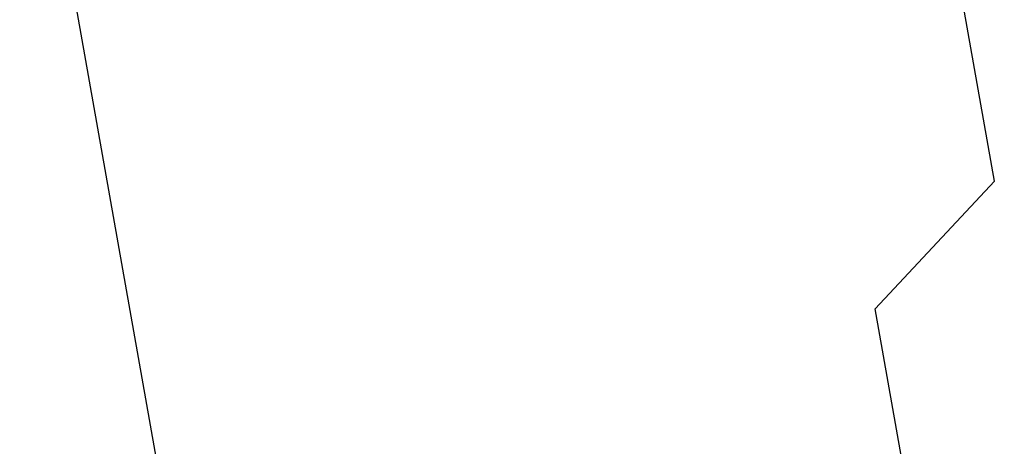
# Model space of a CAD drawing. Header units: millimetres. Extents: x -8689834 to 9420486, y 0 to 166066.
# Drawn here: x -196568.252 to -196564.828, y 105954.269 to 105955.759 of the extents above; entities that cross this region are included whole.
import ezdxf
from ezdxf import colors
from ezdxf.entities.mleader import LeaderData, LeaderLine
from ezdxf.math import Vec2, Vec3

# ---------------------------------------------------------------- set-up
doc = ezdxf.new("R2010")
doc.units = ezdxf.units.MM
doc.header["$MEASUREMENT"] = 0
doc.layers.get('0').update_dxf_attribs({"color": 250, "lineweight": 9})
for name, color, linetype, lineweight in [('_АР ТЕКСТ', 250, 'Continuous', 25), ('АР_Отметки', 250, 'Continuous', 15), ('АР_Размеры', 175, 'Continuous', 9), ('АР_Сущ Несущая стена', 216, 'Continuous', 30)]:
    doc.layers.add(name, color=color, linetype=linetype, lineweight=lineweight)
doc.styles.add('ISOCPEUR', font='isocpeur.ttf', dxfattribs={"width": 0.7})

# ---------------------------------------------------------------- blocks, each defined once
blk = doc.blocks.new('_DotSmall')
at = {"color": 0, "linetype": 'ByBlock', "const_width": 0.5}
blk.add_lwpolyline([(-0.0625, 0, 1), (0.0625, 0, 1)], format="xyb", close=True, dxfattribs=at)

msp = doc.modelspace()

# ---------------------------------------------------------------- linework, layer by layer
at = {"layer": 'АР_Размеры', "color": 5, "lineweight": 0, "ltscale": 100, "transparency": 33554687}
msp.add_lwpolyline([(-196572.7046, 105982.0347), (-196567.5129, 105952.7421), (-196567.1102, 105952.5658), (-196566.0297, 105952.7573), (-196565.1196, 105953.9092), (-196565.2685, 105954.7496), (-196564.8521, 105955.1948), (-196565.0649, 105956.3954), (-196565.5877, 105956.5504), (-196565.15, 105956.8756), (-196565.3627, 105958.0761), (-196565.9068, 105958.3511), (-196565.4691, 105958.6764), (-196565.6819, 105959.8769), (-196566.2047, 105960.0319), (-196565.7883, 105960.4771), (-196566.0011, 105961.6776), (-196566.5239, 105961.8326), (-196566.1075, 105962.2779), (-196566.3202, 105963.4784), (-196566.843, 105963.6334), (-196566.4053, 105963.9586)], dxfattribs=at)
msp.add_lwpolyline([(-196572.7046, 105982.0347), (-196567.5129, 105952.7421), (-196567.1102, 105952.5658), (-196566.0297, 105952.7573), (-196565.1196, 105953.9092), (-196565.2685, 105954.7496), (-196564.8521, 105955.1948), (-196565.0649, 105956.3954), (-196565.5877, 105956.5504), (-196565.15, 105956.8756), (-196565.3627, 105958.0761), (-196565.9068, 105958.3511), (-196565.4691, 105958.6764), (-196565.6819, 105959.8769), (-196566.2047, 105960.0319), (-196565.7883, 105960.4771), (-196566.0011, 105961.6776), (-196566.5239, 105961.8326), (-196566.1075, 105962.2779), (-196566.3202, 105963.4784), (-196566.843, 105963.6334), (-196566.4053, 105963.9586)], dxfattribs=at)
msp.add_lwpolyline([(-196572.7046, 105982.0347), (-196567.5129, 105952.7421), (-196567.1102, 105952.5658), (-196566.0297, 105952.7573), (-196565.1196, 105953.9092), (-196565.2685, 105954.7496), (-196564.8521, 105955.1948), (-196565.0649, 105956.3954), (-196565.5877, 105956.5504), (-196565.15, 105956.8756), (-196565.3627, 105958.0761), (-196565.9068, 105958.3511), (-196565.4691, 105958.6764), (-196565.6819, 105959.8769), (-196566.2047, 105960.0319), (-196565.7883, 105960.4771), (-196566.0011, 105961.6776), (-196566.5239, 105961.8326), (-196566.1075, 105962.2779), (-196566.3202, 105963.4784), (-196566.843, 105963.6334), (-196566.4053, 105963.9586)], dxfattribs=at)
msp.add_lwpolyline([(-196572.7046, 105982.0347), (-196567.5129, 105952.7421), (-196567.1102, 105952.5658), (-196566.0297, 105952.7573), (-196565.1196, 105953.9092), (-196565.2685, 105954.7496), (-196564.8521, 105955.1948), (-196565.0649, 105956.3954), (-196565.5877, 105956.5504), (-196565.15, 105956.8756), (-196565.3627, 105958.0761), (-196565.9068, 105958.3511), (-196565.4691, 105958.6764), (-196565.6819, 105959.8769), (-196566.2047, 105960.0319), (-196565.7883, 105960.4771), (-196566.0011, 105961.6776), (-196566.5239, 105961.8326), (-196566.1075, 105962.2779), (-196566.3202, 105963.4784), (-196566.843, 105963.6334), (-196566.4053, 105963.9586)], dxfattribs=at)
msp.add_lwpolyline([(-196572.7046, 105982.0347), (-196567.5129, 105952.7421), (-196567.1102, 105952.5658), (-196566.0297, 105952.7573), (-196565.1196, 105953.9092), (-196565.2685, 105954.7496), (-196564.8521, 105955.1948), (-196565.0649, 105956.3954), (-196565.5877, 105956.5504), (-196565.15, 105956.8756), (-196565.3627, 105958.0761), (-196565.9068, 105958.3511), (-196565.4691, 105958.6764), (-196565.6819, 105959.8769), (-196566.2047, 105960.0319), (-196565.7883, 105960.4771), (-196566.0011, 105961.6776), (-196566.5239, 105961.8326), (-196566.1075, 105962.2779), (-196566.3202, 105963.4784), (-196566.843, 105963.6334), (-196566.4053, 105963.9586)], dxfattribs=at)
msp.add_lwpolyline([(-196572.7046, 105982.0347), (-196567.5129, 105952.7421), (-196567.1102, 105952.5658), (-196566.0297, 105952.7573), (-196565.1196, 105953.9092), (-196565.2685, 105954.7496), (-196564.8521, 105955.1948), (-196565.0649, 105956.3954), (-196565.5877, 105956.5504), (-196565.15, 105956.8756), (-196565.3627, 105958.0761), (-196565.9068, 105958.3511), (-196565.4691, 105958.6764), (-196565.6819, 105959.8769), (-196566.2047, 105960.0319), (-196565.7883, 105960.4771), (-196566.0011, 105961.6776), (-196566.5239, 105961.8326), (-196566.1075, 105962.2779), (-196566.3202, 105963.4784), (-196566.843, 105963.6334), (-196566.4053, 105963.9586)], dxfattribs=at)
msp.add_lwpolyline([(-196572.7046, 105982.0347), (-196567.5129, 105952.7421), (-196567.1102, 105952.5658), (-196566.0297, 105952.7573), (-196565.1196, 105953.9092), (-196565.2685, 105954.7496), (-196564.8521, 105955.1948), (-196565.0649, 105956.3954), (-196565.5877, 105956.5504), (-196565.15, 105956.8756), (-196565.3627, 105958.0761), (-196565.9068, 105958.3511), (-196565.4691, 105958.6764), (-196565.6819, 105959.8769), (-196566.2047, 105960.0319), (-196565.7883, 105960.4771), (-196566.0011, 105961.6776), (-196566.5239, 105961.8326), (-196566.1075, 105962.2779), (-196566.3202, 105963.4784), (-196566.843, 105963.6334), (-196566.4053, 105963.9586)], dxfattribs=at)
msp.add_lwpolyline([(-196572.7046, 105982.0347), (-196567.5129, 105952.7421), (-196567.1102, 105952.5658), (-196566.0297, 105952.7573), (-196565.1196, 105953.9092), (-196565.2685, 105954.7496), (-196564.8521, 105955.1948), (-196565.0649, 105956.3954), (-196565.5877, 105956.5504), (-196565.15, 105956.8756), (-196565.3627, 105958.0761), (-196565.9068, 105958.3511), (-196565.4691, 105958.6764), (-196565.6819, 105959.8769), (-196566.2047, 105960.0319), (-196565.7883, 105960.4771), (-196566.0011, 105961.6776), (-196566.5239, 105961.8326), (-196566.1075, 105962.2779), (-196566.3202, 105963.4784), (-196566.843, 105963.6334), (-196566.4053, 105963.9586)], dxfattribs=at)
msp.add_lwpolyline([(-196572.7046, 105982.0347), (-196567.5129, 105952.7421), (-196567.1102, 105952.5658), (-196566.0297, 105952.7573), (-196565.1196, 105953.9092), (-196565.2685, 105954.7496), (-196564.8521, 105955.1948), (-196565.0649, 105956.3954), (-196565.5877, 105956.5504), (-196565.15, 105956.8756), (-196565.3627, 105958.0761), (-196565.9068, 105958.3511), (-196565.4691, 105958.6764), (-196565.6819, 105959.8769), (-196566.2047, 105960.0319), (-196565.7883, 105960.4771), (-196566.0011, 105961.6776), (-196566.5239, 105961.8326), (-196566.1075, 105962.2779), (-196566.3202, 105963.4784), (-196566.843, 105963.6334), (-196566.4053, 105963.9586)], dxfattribs=at)
msp.add_lwpolyline([(-196572.7046, 105982.0347), (-196567.5129, 105952.7421), (-196567.1102, 105952.5658), (-196566.0297, 105952.7573), (-196565.1196, 105953.9092), (-196565.2685, 105954.7496), (-196564.8521, 105955.1948), (-196565.0649, 105956.3954), (-196565.5877, 105956.5504), (-196565.15, 105956.8756), (-196565.3627, 105958.0761), (-196565.9068, 105958.3511), (-196565.4691, 105958.6764), (-196565.6819, 105959.8769), (-196566.2047, 105960.0319), (-196565.7883, 105960.4771), (-196566.0011, 105961.6776), (-196566.5239, 105961.8326), (-196566.1075, 105962.2779), (-196566.3202, 105963.4784), (-196566.843, 105963.6334), (-196566.4053, 105963.9586)], dxfattribs=at)
msp.add_lwpolyline([(-196572.7046, 105982.0347), (-196567.5129, 105952.7421), (-196567.1102, 105952.5658), (-196566.0297, 105952.7573), (-196565.1196, 105953.9092), (-196565.2685, 105954.7496), (-196564.8521, 105955.1948), (-196565.0649, 105956.3954), (-196565.5877, 105956.5504), (-196565.15, 105956.8756), (-196565.3627, 105958.0761), (-196565.9068, 105958.3511), (-196565.4691, 105958.6764), (-196565.6819, 105959.8769), (-196566.2047, 105960.0319), (-196565.7883, 105960.4771), (-196566.0011, 105961.6776), (-196566.5239, 105961.8326), (-196566.1075, 105962.2779), (-196566.3202, 105963.4784), (-196566.843, 105963.6334), (-196566.4053, 105963.9586)], dxfattribs=at)
msp.add_lwpolyline([(-196572.7046, 105982.0347), (-196567.5129, 105952.7421), (-196567.1102, 105952.5658), (-196566.0297, 105952.7573), (-196565.1196, 105953.9092), (-196565.2685, 105954.7496), (-196564.8521, 105955.1948), (-196565.0649, 105956.3954), (-196565.5877, 105956.5504), (-196565.15, 105956.8756), (-196565.3627, 105958.0761), (-196565.9068, 105958.3511), (-196565.4691, 105958.6764), (-196565.6819, 105959.8769), (-196566.2047, 105960.0319), (-196565.7883, 105960.4771), (-196566.0011, 105961.6776), (-196566.5239, 105961.8326), (-196566.1075, 105962.2779), (-196566.3202, 105963.4784), (-196566.843, 105963.6334), (-196566.4053, 105963.9586)], dxfattribs=at)
msp.add_lwpolyline([(-196572.7046, 105982.0347), (-196567.5129, 105952.7421), (-196567.1102, 105952.5658), (-196566.0297, 105952.7573), (-196565.1196, 105953.9092), (-196565.2685, 105954.7496), (-196564.8521, 105955.1948), (-196565.0649, 105956.3954), (-196565.5877, 105956.5504), (-196565.15, 105956.8756), (-196565.3627, 105958.0761), (-196565.9068, 105958.3511), (-196565.4691, 105958.6764), (-196565.6819, 105959.8769), (-196566.2047, 105960.0319), (-196565.7883, 105960.4771), (-196566.0011, 105961.6776), (-196566.5239, 105961.8326), (-196566.1075, 105962.2779), (-196566.3202, 105963.4784), (-196566.843, 105963.6334), (-196566.4053, 105963.9586)], dxfattribs=at)
msp.add_lwpolyline([(-196572.7046, 105982.0347), (-196567.5129, 105952.7421), (-196567.1102, 105952.5658), (-196566.0297, 105952.7573), (-196565.1196, 105953.9092), (-196565.2685, 105954.7496), (-196564.8521, 105955.1948), (-196565.0649, 105956.3954), (-196565.5877, 105956.5504), (-196565.15, 105956.8756), (-196565.3627, 105958.0761), (-196565.9068, 105958.3511), (-196565.4691, 105958.6764), (-196565.6819, 105959.8769), (-196566.2047, 105960.0319), (-196565.7883, 105960.4771), (-196566.0011, 105961.6776), (-196566.5239, 105961.8326), (-196566.1075, 105962.2779), (-196566.3202, 105963.4784), (-196566.843, 105963.6334), (-196566.4053, 105963.9586)], dxfattribs=at)
msp.add_lwpolyline([(-196572.7046, 105982.0347), (-196567.5129, 105952.7421), (-196567.1102, 105952.5658), (-196566.0297, 105952.7573), (-196565.1196, 105953.9092), (-196565.2685, 105954.7496), (-196564.8521, 105955.1948), (-196565.0649, 105956.3954), (-196565.5877, 105956.5504), (-196565.15, 105956.8756), (-196565.3627, 105958.0761), (-196565.9068, 105958.3511), (-196565.4691, 105958.6764), (-196565.6819, 105959.8769), (-196566.2047, 105960.0319), (-196565.7883, 105960.4771), (-196566.0011, 105961.6776), (-196566.5239, 105961.8326), (-196566.1075, 105962.2779), (-196566.3202, 105963.4784), (-196566.843, 105963.6334), (-196566.4053, 105963.9586)], dxfattribs=at)
msp.add_lwpolyline([(-196572.7046, 105982.0347), (-196567.5129, 105952.7421), (-196567.1102, 105952.5658), (-196566.0297, 105952.7573), (-196565.1196, 105953.9092), (-196565.2685, 105954.7496), (-196564.8521, 105955.1948), (-196565.0649, 105956.3954), (-196565.5877, 105956.5504), (-196565.15, 105956.8756), (-196565.3627, 105958.0761), (-196565.9068, 105958.3511), (-196565.4691, 105958.6764), (-196565.6819, 105959.8769), (-196566.2047, 105960.0319), (-196565.7883, 105960.4771), (-196566.0011, 105961.6776), (-196566.5239, 105961.8326), (-196566.1075, 105962.2779), (-196566.3202, 105963.4784), (-196566.843, 105963.6334), (-196566.4053, 105963.9586)], dxfattribs=at)
msp.add_lwpolyline([(-196572.7046, 105982.0347), (-196567.5129, 105952.7421), (-196567.1102, 105952.5658), (-196566.0297, 105952.7573), (-196565.1196, 105953.9092), (-196565.2685, 105954.7496), (-196564.8521, 105955.1948), (-196565.0649, 105956.3954), (-196565.5877, 105956.5504), (-196565.15, 105956.8756), (-196565.3627, 105958.0761), (-196565.9068, 105958.3511), (-196565.4691, 105958.6764), (-196565.6819, 105959.8769), (-196566.2047, 105960.0319), (-196565.7883, 105960.4771), (-196566.0011, 105961.6776), (-196566.5239, 105961.8326), (-196566.1075, 105962.2779), (-196566.3202, 105963.4784), (-196566.843, 105963.6334), (-196566.4053, 105963.9586)], dxfattribs=at)
msp.add_lwpolyline([(-196572.7046, 105982.0347), (-196567.5129, 105952.7421), (-196567.1102, 105952.5658), (-196566.0297, 105952.7573), (-196565.1196, 105953.9092), (-196565.2685, 105954.7496), (-196564.8521, 105955.1948), (-196565.0649, 105956.3954), (-196565.5877, 105956.5504), (-196565.15, 105956.8756), (-196565.3627, 105958.0761), (-196565.9068, 105958.3511), (-196565.4691, 105958.6764), (-196565.6819, 105959.8769), (-196566.2047, 105960.0319), (-196565.7883, 105960.4771), (-196566.0011, 105961.6776), (-196566.5239, 105961.8326), (-196566.1075, 105962.2779), (-196566.3202, 105963.4784), (-196566.843, 105963.6334), (-196566.4053, 105963.9586)], dxfattribs=at)
msp.add_lwpolyline([(-196572.7046, 105982.0347), (-196567.5129, 105952.7421), (-196567.1102, 105952.5658), (-196566.0297, 105952.7573), (-196565.1196, 105953.9092), (-196565.2685, 105954.7496), (-196564.8521, 105955.1948), (-196565.0649, 105956.3954), (-196565.5877, 105956.5504), (-196565.15, 105956.8756), (-196565.3627, 105958.0761), (-196565.9068, 105958.3511), (-196565.4691, 105958.6764), (-196565.6819, 105959.8769), (-196566.2047, 105960.0319), (-196565.7883, 105960.4771), (-196566.0011, 105961.6776), (-196566.5239, 105961.8326), (-196566.1075, 105962.2779), (-196566.3202, 105963.4784), (-196566.843, 105963.6334), (-196566.4053, 105963.9586)], dxfattribs=at)
msp.add_lwpolyline([(-196572.7046, 105982.0347), (-196567.5129, 105952.7421), (-196567.1102, 105952.5658), (-196566.0297, 105952.7573), (-196565.1196, 105953.9092), (-196565.2685, 105954.7496), (-196564.8521, 105955.1948), (-196565.0649, 105956.3954), (-196565.5877, 105956.5504), (-196565.15, 105956.8756), (-196565.3627, 105958.0761), (-196565.9068, 105958.3511), (-196565.4691, 105958.6764), (-196565.6819, 105959.8769), (-196566.2047, 105960.0319), (-196565.7883, 105960.4771), (-196566.0011, 105961.6776), (-196566.5239, 105961.8326), (-196566.1075, 105962.2779), (-196566.3202, 105963.4784), (-196566.843, 105963.6334), (-196566.4053, 105963.9586)], dxfattribs=at)
msp.add_lwpolyline([(-196572.7046, 105982.0347), (-196567.5129, 105952.7421), (-196567.1102, 105952.5658), (-196566.0297, 105952.7573), (-196565.1196, 105953.9092), (-196565.2685, 105954.7496), (-196564.8521, 105955.1948), (-196565.0649, 105956.3954), (-196565.5877, 105956.5504), (-196565.15, 105956.8756), (-196565.3627, 105958.0761), (-196565.9068, 105958.3511), (-196565.4691, 105958.6764), (-196565.6819, 105959.8769), (-196566.2047, 105960.0319), (-196565.7883, 105960.4771), (-196566.0011, 105961.6776), (-196566.5239, 105961.8326), (-196566.1075, 105962.2779), (-196566.3202, 105963.4784), (-196566.843, 105963.6334), (-196566.4053, 105963.9586)], dxfattribs=at)
msp.add_lwpolyline([(-196572.7046, 105982.0347), (-196567.5129, 105952.7421), (-196567.1102, 105952.5658), (-196566.0297, 105952.7573), (-196565.1196, 105953.9092), (-196565.2685, 105954.7496), (-196564.8521, 105955.1948), (-196565.0649, 105956.3954), (-196565.5877, 105956.5504), (-196565.15, 105956.8756), (-196565.3627, 105958.0761), (-196565.9068, 105958.3511), (-196565.4691, 105958.6764), (-196565.6819, 105959.8769), (-196566.2047, 105960.0319), (-196565.7883, 105960.4771), (-196566.0011, 105961.6776), (-196566.5239, 105961.8326), (-196566.1075, 105962.2779), (-196566.3202, 105963.4784), (-196566.843, 105963.6334), (-196566.4053, 105963.9586)], dxfattribs=at)
msp.add_lwpolyline([(-196572.7046, 105982.0347), (-196567.5129, 105952.7421), (-196567.1102, 105952.5658), (-196566.0297, 105952.7573), (-196565.1196, 105953.9092), (-196565.2685, 105954.7496), (-196564.8521, 105955.1948), (-196565.0649, 105956.3954), (-196565.5877, 105956.5504), (-196565.15, 105956.8756), (-196565.3627, 105958.0761), (-196565.9068, 105958.3511), (-196565.4691, 105958.6764), (-196565.6819, 105959.8769), (-196566.2047, 105960.0319), (-196565.7883, 105960.4771), (-196566.0011, 105961.6776), (-196566.5239, 105961.8326), (-196566.1075, 105962.2779), (-196566.3202, 105963.4784), (-196566.843, 105963.6334), (-196566.4053, 105963.9586)], dxfattribs=at)
msp.add_lwpolyline([(-196572.7046, 105982.0347), (-196567.5129, 105952.7421), (-196567.1102, 105952.5658), (-196566.0297, 105952.7573), (-196565.1196, 105953.9092), (-196565.2685, 105954.7496), (-196564.8521, 105955.1948), (-196565.0649, 105956.3954), (-196565.5877, 105956.5504), (-196565.15, 105956.8756), (-196565.3627, 105958.0761), (-196565.9068, 105958.3511), (-196565.4691, 105958.6764), (-196565.6819, 105959.8769), (-196566.2047, 105960.0319), (-196565.7883, 105960.4771), (-196566.0011, 105961.6776), (-196566.5239, 105961.8326), (-196566.1075, 105962.2779), (-196566.3202, 105963.4784), (-196566.843, 105963.6334), (-196566.4053, 105963.9586)], dxfattribs=at)
msp.add_lwpolyline([(-196572.7046, 105982.0347), (-196567.5129, 105952.7421), (-196567.1102, 105952.5658), (-196566.0297, 105952.7573), (-196565.1196, 105953.9092), (-196565.2685, 105954.7496), (-196564.8521, 105955.1948), (-196565.0649, 105956.3954), (-196565.5877, 105956.5504), (-196565.15, 105956.8756), (-196565.3627, 105958.0761), (-196565.9068, 105958.3511), (-196565.4691, 105958.6764), (-196565.6819, 105959.8769), (-196566.2047, 105960.0319), (-196565.7883, 105960.4771), (-196566.0011, 105961.6776), (-196566.5239, 105961.8326), (-196566.1075, 105962.2779), (-196566.3202, 105963.4784), (-196566.843, 105963.6334), (-196566.4053, 105963.9586)], dxfattribs=at)
msp.add_lwpolyline([(-196572.7046, 105982.0347), (-196567.5129, 105952.7421), (-196567.1102, 105952.5658), (-196566.0297, 105952.7573), (-196565.1196, 105953.9092), (-196565.2685, 105954.7496), (-196564.8521, 105955.1948), (-196565.0649, 105956.3954), (-196565.5877, 105956.5504), (-196565.15, 105956.8756), (-196565.3627, 105958.0761), (-196565.9068, 105958.3511), (-196565.4691, 105958.6764), (-196565.6819, 105959.8769), (-196566.2047, 105960.0319), (-196565.7883, 105960.4771), (-196566.0011, 105961.6776), (-196566.5239, 105961.8326), (-196566.1075, 105962.2779), (-196566.3202, 105963.4784), (-196566.843, 105963.6334), (-196566.4053, 105963.9586)], dxfattribs=at)
msp.add_lwpolyline([(-196572.7046, 105982.0347), (-196567.5129, 105952.7421), (-196567.1102, 105952.5658), (-196566.0297, 105952.7573), (-196565.1196, 105953.9092), (-196565.2685, 105954.7496), (-196564.8521, 105955.1948), (-196565.0649, 105956.3954), (-196565.5877, 105956.5504), (-196565.15, 105956.8756), (-196565.3627, 105958.0761), (-196565.9068, 105958.3511), (-196565.4691, 105958.6764), (-196565.6819, 105959.8769), (-196566.2047, 105960.0319), (-196565.7883, 105960.4771), (-196566.0011, 105961.6776), (-196566.5239, 105961.8326), (-196566.1075, 105962.2779), (-196566.3202, 105963.4784), (-196566.843, 105963.6334), (-196566.4053, 105963.9586)], dxfattribs=at)
msp.add_lwpolyline([(-196572.7046, 105982.0347), (-196567.5129, 105952.7421), (-196567.1102, 105952.5658), (-196566.0297, 105952.7573), (-196565.1196, 105953.9092), (-196565.2685, 105954.7496), (-196564.8521, 105955.1948), (-196565.0649, 105956.3954), (-196565.5877, 105956.5504), (-196565.15, 105956.8756), (-196565.3627, 105958.0761), (-196565.9068, 105958.3511), (-196565.4691, 105958.6764), (-196565.6819, 105959.8769), (-196566.2047, 105960.0319), (-196565.7883, 105960.4771), (-196566.0011, 105961.6776), (-196566.5239, 105961.8326), (-196566.1075, 105962.2779), (-196566.3202, 105963.4784), (-196566.843, 105963.6334), (-196566.4053, 105963.9586)], dxfattribs=at)
msp.add_lwpolyline([(-196572.7046, 105982.0347), (-196567.5129, 105952.7421), (-196567.1102, 105952.5658), (-196566.0297, 105952.7573), (-196565.1196, 105953.9092), (-196565.2685, 105954.7496), (-196564.8521, 105955.1948), (-196565.0649, 105956.3954), (-196565.5877, 105956.5504), (-196565.15, 105956.8756), (-196565.3627, 105958.0761), (-196565.9068, 105958.3511), (-196565.4691, 105958.6764), (-196565.6819, 105959.8769), (-196566.2047, 105960.0319), (-196565.7883, 105960.4771), (-196566.0011, 105961.6776), (-196566.5239, 105961.8326), (-196566.1075, 105962.2779), (-196566.3202, 105963.4784), (-196566.843, 105963.6334), (-196566.4053, 105963.9586)], dxfattribs=at)
msp.add_lwpolyline([(-196572.7046, 105982.0347), (-196567.5129, 105952.7421), (-196567.1102, 105952.5658), (-196566.0297, 105952.7573), (-196565.1196, 105953.9092), (-196565.2685, 105954.7496), (-196564.8521, 105955.1948), (-196565.0649, 105956.3954), (-196565.5877, 105956.5504), (-196565.15, 105956.8756), (-196565.3627, 105958.0761), (-196565.9068, 105958.3511), (-196565.4691, 105958.6764), (-196565.6819, 105959.8769), (-196566.2047, 105960.0319), (-196565.7883, 105960.4771), (-196566.0011, 105961.6776), (-196566.5239, 105961.8326), (-196566.1075, 105962.2779), (-196566.3202, 105963.4784), (-196566.843, 105963.6334), (-196566.4053, 105963.9586)], dxfattribs=at)
msp.add_lwpolyline([(-196572.7046, 105982.0347), (-196567.5129, 105952.7421), (-196567.1102, 105952.5658), (-196566.0297, 105952.7573), (-196565.1196, 105953.9092), (-196565.2685, 105954.7496), (-196564.8521, 105955.1948), (-196565.0649, 105956.3954), (-196565.5877, 105956.5504), (-196565.15, 105956.8756), (-196565.3627, 105958.0761), (-196565.9068, 105958.3511), (-196565.4691, 105958.6764), (-196565.6819, 105959.8769), (-196566.2047, 105960.0319), (-196565.7883, 105960.4771), (-196566.0011, 105961.6776), (-196566.5239, 105961.8326), (-196566.1075, 105962.2779), (-196566.3202, 105963.4784), (-196566.843, 105963.6334), (-196566.4053, 105963.9586)], dxfattribs=at)
msp.add_lwpolyline([(-196572.7046, 105982.0347), (-196567.5129, 105952.7421), (-196567.1102, 105952.5658), (-196566.0297, 105952.7573), (-196565.1196, 105953.9092), (-196565.2685, 105954.7496), (-196564.8521, 105955.1948), (-196565.0649, 105956.3954), (-196565.5877, 105956.5504), (-196565.15, 105956.8756), (-196565.3627, 105958.0761), (-196565.9068, 105958.3511), (-196565.4691, 105958.6764), (-196565.6819, 105959.8769), (-196566.2047, 105960.0319), (-196565.7883, 105960.4771), (-196566.0011, 105961.6776), (-196566.5239, 105961.8326), (-196566.1075, 105962.2779), (-196566.3202, 105963.4784), (-196566.843, 105963.6334), (-196566.4053, 105963.9586)], dxfattribs=at)
msp.add_lwpolyline([(-196572.7046, 105982.0347), (-196567.5129, 105952.7421), (-196567.1102, 105952.5658), (-196566.0297, 105952.7573), (-196565.1196, 105953.9092), (-196565.2685, 105954.7496), (-196564.8521, 105955.1948), (-196565.0649, 105956.3954), (-196565.5877, 105956.5504), (-196565.15, 105956.8756), (-196565.3627, 105958.0761), (-196565.9068, 105958.3511), (-196565.4691, 105958.6764), (-196565.6819, 105959.8769), (-196566.2047, 105960.0319), (-196565.7883, 105960.4771), (-196566.0011, 105961.6776), (-196566.5239, 105961.8326), (-196566.1075, 105962.2779), (-196566.3202, 105963.4784), (-196566.843, 105963.6334), (-196566.4053, 105963.9586)], dxfattribs=at)
msp.add_lwpolyline([(-196572.7046, 105982.0347), (-196567.5129, 105952.7421), (-196567.1102, 105952.5658), (-196566.0297, 105952.7573), (-196565.1196, 105953.9092), (-196565.2685, 105954.7496), (-196564.8521, 105955.1948), (-196565.0649, 105956.3954), (-196565.5877, 105956.5504), (-196565.15, 105956.8756), (-196565.3627, 105958.0761), (-196565.9068, 105958.3511), (-196565.4691, 105958.6764), (-196565.6819, 105959.8769), (-196566.2047, 105960.0319), (-196565.7883, 105960.4771), (-196566.0011, 105961.6776), (-196566.5239, 105961.8326), (-196566.1075, 105962.2779), (-196566.3202, 105963.4784), (-196566.843, 105963.6334), (-196566.4053, 105963.9586)], dxfattribs=at)
msp.add_lwpolyline([(-196572.7046, 105982.0347), (-196567.5129, 105952.7421), (-196567.1102, 105952.5658), (-196566.0297, 105952.7573), (-196565.1196, 105953.9092), (-196565.2685, 105954.7496), (-196564.8521, 105955.1948), (-196565.0649, 105956.3954), (-196565.5877, 105956.5504), (-196565.15, 105956.8756), (-196565.3627, 105958.0761), (-196565.9068, 105958.3511), (-196565.4691, 105958.6764), (-196565.6819, 105959.8769), (-196566.2047, 105960.0319), (-196565.7883, 105960.4771), (-196566.0011, 105961.6776), (-196566.5239, 105961.8326), (-196566.1075, 105962.2779), (-196566.3202, 105963.4784), (-196566.843, 105963.6334), (-196566.4053, 105963.9586)], dxfattribs=at)
msp.add_lwpolyline([(-196572.7046, 105982.0347), (-196567.5129, 105952.7421), (-196567.1102, 105952.5658), (-196566.0297, 105952.7573), (-196565.1196, 105953.9092), (-196565.2685, 105954.7496), (-196564.8521, 105955.1948), (-196565.0649, 105956.3954), (-196565.5877, 105956.5504), (-196565.15, 105956.8756), (-196565.3627, 105958.0761), (-196565.9068, 105958.3511), (-196565.4691, 105958.6764), (-196565.6819, 105959.8769), (-196566.2047, 105960.0319), (-196565.7883, 105960.4771), (-196566.0011, 105961.6776), (-196566.5239, 105961.8326), (-196566.1075, 105962.2779), (-196566.3202, 105963.4784), (-196566.843, 105963.6334), (-196566.4053, 105963.9586)], dxfattribs=at)
msp.add_lwpolyline([(-196572.7046, 105982.0347), (-196567.5129, 105952.7421), (-196567.1102, 105952.5658), (-196566.0297, 105952.7573), (-196565.1196, 105953.9092), (-196565.2685, 105954.7496), (-196564.8521, 105955.1948), (-196565.0649, 105956.3954), (-196565.5877, 105956.5504), (-196565.15, 105956.8756), (-196565.3627, 105958.0761), (-196565.9068, 105958.3511), (-196565.4691, 105958.6764), (-196565.6819, 105959.8769), (-196566.2047, 105960.0319), (-196565.7883, 105960.4771), (-196566.0011, 105961.6776), (-196566.5239, 105961.8326), (-196566.1075, 105962.2779), (-196566.3202, 105963.4784), (-196566.843, 105963.6334), (-196566.4053, 105963.9586)], dxfattribs=at)
msp.add_lwpolyline([(-196572.7046, 105982.0347), (-196567.5129, 105952.7421), (-196567.1102, 105952.5658), (-196566.0297, 105952.7573), (-196565.1196, 105953.9092), (-196565.2685, 105954.7496), (-196564.8521, 105955.1948), (-196565.0649, 105956.3954), (-196565.5877, 105956.5504), (-196565.15, 105956.8756), (-196565.3627, 105958.0761), (-196565.9068, 105958.3511), (-196565.4691, 105958.6764), (-196565.6819, 105959.8769), (-196566.2047, 105960.0319), (-196565.7883, 105960.4771), (-196566.0011, 105961.6776), (-196566.5239, 105961.8326), (-196566.1075, 105962.2779), (-196566.3202, 105963.4784), (-196566.843, 105963.6334), (-196566.4053, 105963.9586)], dxfattribs=at)
msp.add_lwpolyline([(-196572.7046, 105982.0347), (-196567.5129, 105952.7421), (-196567.1102, 105952.5658), (-196566.0297, 105952.7573), (-196565.1196, 105953.9092), (-196565.2685, 105954.7496), (-196564.8521, 105955.1948), (-196565.0649, 105956.3954), (-196565.5877, 105956.5504), (-196565.15, 105956.8756), (-196565.3627, 105958.0761), (-196565.9068, 105958.3511), (-196565.4691, 105958.6764), (-196565.6819, 105959.8769), (-196566.2047, 105960.0319), (-196565.7883, 105960.4771), (-196566.0011, 105961.6776), (-196566.5239, 105961.8326), (-196566.1075, 105962.2779), (-196566.3202, 105963.4784), (-196566.843, 105963.6334), (-196566.4053, 105963.9586)], dxfattribs=at)
msp.add_lwpolyline([(-196572.7046, 105982.0347), (-196567.5129, 105952.7421), (-196567.1102, 105952.5658), (-196566.0297, 105952.7573), (-196565.1196, 105953.9092), (-196565.2685, 105954.7496), (-196564.8521, 105955.1948), (-196565.0649, 105956.3954), (-196565.5877, 105956.5504), (-196565.15, 105956.8756), (-196565.3627, 105958.0761), (-196565.9068, 105958.3511), (-196565.4691, 105958.6764), (-196565.6819, 105959.8769), (-196566.2047, 105960.0319), (-196565.7883, 105960.4771), (-196566.0011, 105961.6776), (-196566.5239, 105961.8326), (-196566.1075, 105962.2779), (-196566.3202, 105963.4784), (-196566.843, 105963.6334), (-196566.4053, 105963.9586)], dxfattribs=at)
msp.add_lwpolyline([(-196572.7046, 105982.0347), (-196567.5129, 105952.7421), (-196567.1102, 105952.5658), (-196566.0297, 105952.7573), (-196565.1196, 105953.9092), (-196565.2685, 105954.7496), (-196564.8521, 105955.1948), (-196565.0649, 105956.3954), (-196565.5877, 105956.5504), (-196565.15, 105956.8756), (-196565.3627, 105958.0761), (-196565.9068, 105958.3511), (-196565.4691, 105958.6764), (-196565.6819, 105959.8769), (-196566.2047, 105960.0319), (-196565.7883, 105960.4771), (-196566.0011, 105961.6776), (-196566.5239, 105961.8326), (-196566.1075, 105962.2779), (-196566.3202, 105963.4784), (-196566.843, 105963.6334), (-196566.4053, 105963.9586)], dxfattribs=at)
msp.add_lwpolyline([(-196572.7046, 105982.0347), (-196567.5129, 105952.7421), (-196567.1102, 105952.5658), (-196566.0297, 105952.7573), (-196565.1196, 105953.9092), (-196565.2685, 105954.7496), (-196564.8521, 105955.1948), (-196565.0649, 105956.3954), (-196565.5877, 105956.5504), (-196565.15, 105956.8756), (-196565.3627, 105958.0761), (-196565.9068, 105958.3511), (-196565.4691, 105958.6764), (-196565.6819, 105959.8769), (-196566.2047, 105960.0319), (-196565.7883, 105960.4771), (-196566.0011, 105961.6776), (-196566.5239, 105961.8326), (-196566.1075, 105962.2779), (-196566.3202, 105963.4784), (-196566.843, 105963.6334), (-196566.4053, 105963.9586)], dxfattribs=at)
msp.add_lwpolyline([(-196572.7046, 105982.0347), (-196567.5129, 105952.7421), (-196567.1102, 105952.5658), (-196566.0297, 105952.7573), (-196565.1196, 105953.9092), (-196565.2685, 105954.7496), (-196564.8521, 105955.1948), (-196565.0649, 105956.3954), (-196565.5877, 105956.5504), (-196565.15, 105956.8756), (-196565.3627, 105958.0761), (-196565.9068, 105958.3511), (-196565.4691, 105958.6764), (-196565.6819, 105959.8769), (-196566.2047, 105960.0319), (-196565.7883, 105960.4771), (-196566.0011, 105961.6776), (-196566.5239, 105961.8326), (-196566.1075, 105962.2779), (-196566.3202, 105963.4784), (-196566.843, 105963.6334), (-196566.4053, 105963.9586)], dxfattribs=at)
msp.add_lwpolyline([(-196572.7046, 105982.0347), (-196567.5129, 105952.7421), (-196567.1102, 105952.5658), (-196566.0297, 105952.7573), (-196565.1196, 105953.9092), (-196565.2685, 105954.7496), (-196564.8521, 105955.1948), (-196565.0649, 105956.3954), (-196565.5877, 105956.5504), (-196565.15, 105956.8756), (-196565.3627, 105958.0761), (-196565.9068, 105958.3511), (-196565.4691, 105958.6764), (-196565.6819, 105959.8769), (-196566.2047, 105960.0319), (-196565.7883, 105960.4771), (-196566.0011, 105961.6776), (-196566.5239, 105961.8326), (-196566.1075, 105962.2779), (-196566.3202, 105963.4784), (-196566.843, 105963.6334), (-196566.4053, 105963.9586)], dxfattribs=at)
msp.add_lwpolyline([(-196572.7046, 105982.0347), (-196567.5129, 105952.7421), (-196567.1102, 105952.5658), (-196566.0297, 105952.7573), (-196565.1196, 105953.9092), (-196565.2685, 105954.7496), (-196564.8521, 105955.1948), (-196565.0649, 105956.3954), (-196565.5877, 105956.5504), (-196565.15, 105956.8756), (-196565.3627, 105958.0761), (-196565.9068, 105958.3511), (-196565.4691, 105958.6764), (-196565.6819, 105959.8769), (-196566.2047, 105960.0319), (-196565.7883, 105960.4771), (-196566.0011, 105961.6776), (-196566.5239, 105961.8326), (-196566.1075, 105962.2779), (-196566.3202, 105963.4784), (-196566.843, 105963.6334), (-196566.4053, 105963.9586)], dxfattribs=at)
msp.add_lwpolyline([(-196572.7046, 105982.0347), (-196567.5129, 105952.7421), (-196567.1102, 105952.5658), (-196566.0297, 105952.7573), (-196565.1196, 105953.9092), (-196565.2685, 105954.7496), (-196564.8521, 105955.1948), (-196565.0649, 105956.3954), (-196565.5877, 105956.5504), (-196565.15, 105956.8756), (-196565.3627, 105958.0761), (-196565.9068, 105958.3511), (-196565.4691, 105958.6764), (-196565.6819, 105959.8769), (-196566.2047, 105960.0319), (-196565.7883, 105960.4771), (-196566.0011, 105961.6776), (-196566.5239, 105961.8326), (-196566.1075, 105962.2779), (-196566.3202, 105963.4784), (-196566.843, 105963.6334), (-196566.4053, 105963.9586)], dxfattribs=at)
msp.add_lwpolyline([(-196572.7046, 105982.0347), (-196567.5129, 105952.7421), (-196567.1102, 105952.5658), (-196566.0297, 105952.7573), (-196565.1196, 105953.9092), (-196565.2685, 105954.7496), (-196564.8521, 105955.1948), (-196565.0649, 105956.3954), (-196565.5877, 105956.5504), (-196565.15, 105956.8756), (-196565.3627, 105958.0761), (-196565.9068, 105958.3511), (-196565.4691, 105958.6764), (-196565.6819, 105959.8769), (-196566.2047, 105960.0319), (-196565.7883, 105960.4771), (-196566.0011, 105961.6776), (-196566.5239, 105961.8326), (-196566.1075, 105962.2779), (-196566.3202, 105963.4784), (-196566.843, 105963.6334), (-196566.4053, 105963.9586)], dxfattribs=at)
msp.add_lwpolyline([(-196572.7046, 105982.0347), (-196567.5129, 105952.7421), (-196567.1102, 105952.5658), (-196566.0297, 105952.7573), (-196565.1196, 105953.9092), (-196565.2685, 105954.7496), (-196564.8521, 105955.1948), (-196565.0649, 105956.3954), (-196565.5877, 105956.5504), (-196565.15, 105956.8756), (-196565.3627, 105958.0761), (-196565.9068, 105958.3511), (-196565.4691, 105958.6764), (-196565.6819, 105959.8769), (-196566.2047, 105960.0319), (-196565.7883, 105960.4771), (-196566.0011, 105961.6776), (-196566.5239, 105961.8326), (-196566.1075, 105962.2779), (-196566.3202, 105963.4784), (-196566.843, 105963.6334), (-196566.4053, 105963.9586)], dxfattribs=at)
msp.add_lwpolyline([(-196572.7046, 105982.0347), (-196567.5129, 105952.7421), (-196567.1102, 105952.5658), (-196566.0297, 105952.7573), (-196565.1196, 105953.9092), (-196565.2685, 105954.7496), (-196564.8521, 105955.1948), (-196565.0649, 105956.3954), (-196565.5877, 105956.5504), (-196565.15, 105956.8756), (-196565.3627, 105958.0761), (-196565.9068, 105958.3511), (-196565.4691, 105958.6764), (-196565.6819, 105959.8769), (-196566.2047, 105960.0319), (-196565.7883, 105960.4771), (-196566.0011, 105961.6776), (-196566.5239, 105961.8326), (-196566.1075, 105962.2779), (-196566.3202, 105963.4784), (-196566.843, 105963.6334), (-196566.4053, 105963.9586)], dxfattribs=at)
msp.add_lwpolyline([(-196572.7046, 105982.0347), (-196567.5129, 105952.7421), (-196567.1102, 105952.5658), (-196566.0297, 105952.7573), (-196565.1196, 105953.9092), (-196565.2685, 105954.7496), (-196564.8521, 105955.1948), (-196565.0649, 105956.3954), (-196565.5877, 105956.5504), (-196565.15, 105956.8756), (-196565.3627, 105958.0761), (-196565.9068, 105958.3511), (-196565.4691, 105958.6764), (-196565.6819, 105959.8769), (-196566.2047, 105960.0319), (-196565.7883, 105960.4771), (-196566.0011, 105961.6776), (-196566.5239, 105961.8326), (-196566.1075, 105962.2779), (-196566.3202, 105963.4784), (-196566.843, 105963.6334), (-196566.4053, 105963.9586)], dxfattribs=at)
msp.add_lwpolyline([(-196572.7046, 105982.0347), (-196567.5129, 105952.7421), (-196567.1102, 105952.5658), (-196566.0297, 105952.7573), (-196565.1196, 105953.9092), (-196565.2685, 105954.7496), (-196564.8521, 105955.1948), (-196565.0649, 105956.3954), (-196565.5877, 105956.5504), (-196565.15, 105956.8756), (-196565.3627, 105958.0761), (-196565.9068, 105958.3511), (-196565.4691, 105958.6764), (-196565.6819, 105959.8769), (-196566.2047, 105960.0319), (-196565.7883, 105960.4771), (-196566.0011, 105961.6776), (-196566.5239, 105961.8326), (-196566.1075, 105962.2779), (-196566.3202, 105963.4784), (-196566.843, 105963.6334), (-196566.4053, 105963.9586)], dxfattribs=at)
msp.add_lwpolyline([(-196572.7046, 105982.0347), (-196567.5129, 105952.7421), (-196567.1102, 105952.5658), (-196566.0297, 105952.7573), (-196565.1196, 105953.9092), (-196565.2685, 105954.7496), (-196564.8521, 105955.1948), (-196565.0649, 105956.3954), (-196565.5877, 105956.5504), (-196565.15, 105956.8756), (-196565.3627, 105958.0761), (-196565.9068, 105958.3511), (-196565.4691, 105958.6764), (-196565.6819, 105959.8769), (-196566.2047, 105960.0319), (-196565.7883, 105960.4771), (-196566.0011, 105961.6776), (-196566.5239, 105961.8326), (-196566.1075, 105962.2779), (-196566.3202, 105963.4784), (-196566.843, 105963.6334), (-196566.4053, 105963.9586)], dxfattribs=at)
msp.add_lwpolyline([(-196572.7046, 105982.0347), (-196567.5129, 105952.7421), (-196567.1102, 105952.5658), (-196566.0297, 105952.7573), (-196565.1196, 105953.9092), (-196565.2685, 105954.7496), (-196564.8521, 105955.1948), (-196565.0649, 105956.3954), (-196565.5877, 105956.5504), (-196565.15, 105956.8756), (-196565.3627, 105958.0761), (-196565.9068, 105958.3511), (-196565.4691, 105958.6764), (-196565.6819, 105959.8769), (-196566.2047, 105960.0319), (-196565.7883, 105960.4771), (-196566.0011, 105961.6776), (-196566.5239, 105961.8326), (-196566.1075, 105962.2779), (-196566.3202, 105963.4784), (-196566.843, 105963.6334), (-196566.4053, 105963.9586)], dxfattribs=at)
msp.add_lwpolyline([(-196572.7046, 105982.0347), (-196567.5129, 105952.7421), (-196567.1102, 105952.5658), (-196566.0297, 105952.7573), (-196565.1196, 105953.9092), (-196565.2685, 105954.7496), (-196564.8521, 105955.1948), (-196565.0649, 105956.3954), (-196565.5877, 105956.5504), (-196565.15, 105956.8756), (-196565.3627, 105958.0761), (-196565.9068, 105958.3511), (-196565.4691, 105958.6764), (-196565.6819, 105959.8769), (-196566.2047, 105960.0319), (-196565.7883, 105960.4771), (-196566.0011, 105961.6776), (-196566.5239, 105961.8326), (-196566.1075, 105962.2779), (-196566.3202, 105963.4784), (-196566.843, 105963.6334), (-196566.4053, 105963.9586)], dxfattribs=at)
msp.add_lwpolyline([(-196572.7046, 105982.0347), (-196567.5129, 105952.7421), (-196567.1102, 105952.5658), (-196566.0297, 105952.7573), (-196565.1196, 105953.9092), (-196565.2685, 105954.7496), (-196564.8521, 105955.1948), (-196565.0649, 105956.3954), (-196565.5877, 105956.5504), (-196565.15, 105956.8756), (-196565.3627, 105958.0761), (-196565.9068, 105958.3511), (-196565.4691, 105958.6764), (-196565.6819, 105959.8769), (-196566.2047, 105960.0319), (-196565.7883, 105960.4771), (-196566.0011, 105961.6776), (-196566.5239, 105961.8326), (-196566.1075, 105962.2779), (-196566.3202, 105963.4784), (-196566.843, 105963.6334), (-196566.4053, 105963.9586)], dxfattribs=at)
msp.add_lwpolyline([(-196572.7046, 105982.0347), (-196567.5129, 105952.7421), (-196567.1102, 105952.5658), (-196566.0297, 105952.7573), (-196565.1196, 105953.9092), (-196565.2685, 105954.7496), (-196564.8521, 105955.1948), (-196565.0649, 105956.3954), (-196565.5877, 105956.5504), (-196565.15, 105956.8756), (-196565.3627, 105958.0761), (-196565.9068, 105958.3511), (-196565.4691, 105958.6764), (-196565.6819, 105959.8769), (-196566.2047, 105960.0319), (-196565.7883, 105960.4771), (-196566.0011, 105961.6776), (-196566.5239, 105961.8326), (-196566.1075, 105962.2779), (-196566.3202, 105963.4784), (-196566.843, 105963.6334), (-196566.4053, 105963.9586)], dxfattribs=at)
msp.add_lwpolyline([(-196572.7046, 105982.0347), (-196567.5129, 105952.7421), (-196567.1102, 105952.5658), (-196566.0297, 105952.7573), (-196565.1196, 105953.9092), (-196565.2685, 105954.7496), (-196564.8521, 105955.1948), (-196565.0649, 105956.3954), (-196565.5877, 105956.5504), (-196565.15, 105956.8756), (-196565.3627, 105958.0761), (-196565.9068, 105958.3511), (-196565.4691, 105958.6764), (-196565.6819, 105959.8769), (-196566.2047, 105960.0319), (-196565.7883, 105960.4771), (-196566.0011, 105961.6776), (-196566.5239, 105961.8326), (-196566.1075, 105962.2779), (-196566.3202, 105963.4784), (-196566.843, 105963.6334), (-196566.4053, 105963.9586)], dxfattribs=at)
msp.add_lwpolyline([(-196572.7046, 105982.0347), (-196567.5129, 105952.7421), (-196567.1102, 105952.5658), (-196566.0297, 105952.7573), (-196565.1196, 105953.9092), (-196565.2685, 105954.7496), (-196564.8521, 105955.1948), (-196565.0649, 105956.3954), (-196565.5877, 105956.5504), (-196565.15, 105956.8756), (-196565.3627, 105958.0761), (-196565.9068, 105958.3511), (-196565.4691, 105958.6764), (-196565.6819, 105959.8769), (-196566.2047, 105960.0319), (-196565.7883, 105960.4771), (-196566.0011, 105961.6776), (-196566.5239, 105961.8326), (-196566.1075, 105962.2779), (-196566.3202, 105963.4784), (-196566.843, 105963.6334), (-196566.4053, 105963.9586)], dxfattribs=at)
msp.add_lwpolyline([(-196572.7046, 105982.0347), (-196567.5129, 105952.7421), (-196567.1102, 105952.5658), (-196566.0297, 105952.7573), (-196565.1196, 105953.9092), (-196565.2685, 105954.7496), (-196564.8521, 105955.1948), (-196565.0649, 105956.3954), (-196565.5877, 105956.5504), (-196565.15, 105956.8756), (-196565.3627, 105958.0761), (-196565.9068, 105958.3511), (-196565.4691, 105958.6764), (-196565.6819, 105959.8769), (-196566.2047, 105960.0319), (-196565.7883, 105960.4771), (-196566.0011, 105961.6776), (-196566.5239, 105961.8326), (-196566.1075, 105962.2779), (-196566.3202, 105963.4784), (-196566.843, 105963.6334), (-196566.4053, 105963.9586)], dxfattribs=at)
msp.add_lwpolyline([(-196572.7046, 105982.0347), (-196567.5129, 105952.7421), (-196567.1102, 105952.5658), (-196566.0297, 105952.7573), (-196565.1196, 105953.9092), (-196565.2685, 105954.7496), (-196564.8521, 105955.1948), (-196565.0649, 105956.3954), (-196565.5877, 105956.5504), (-196565.15, 105956.8756), (-196565.3627, 105958.0761), (-196565.9068, 105958.3511), (-196565.4691, 105958.6764), (-196565.6819, 105959.8769), (-196566.2047, 105960.0319), (-196565.7883, 105960.4771), (-196566.0011, 105961.6776), (-196566.5239, 105961.8326), (-196566.1075, 105962.2779), (-196566.3202, 105963.4784), (-196566.843, 105963.6334), (-196566.4053, 105963.9586)], dxfattribs=at)
msp.add_lwpolyline([(-196572.7046, 105982.0347), (-196567.5129, 105952.7421), (-196567.1102, 105952.5658), (-196566.0297, 105952.7573), (-196565.1196, 105953.9092), (-196565.2685, 105954.7496), (-196564.8521, 105955.1948), (-196565.0649, 105956.3954), (-196565.5877, 105956.5504), (-196565.15, 105956.8756), (-196565.3627, 105958.0761), (-196565.9068, 105958.3511), (-196565.4691, 105958.6764), (-196565.6819, 105959.8769), (-196566.2047, 105960.0319), (-196565.7883, 105960.4771), (-196566.0011, 105961.6776), (-196566.5239, 105961.8326), (-196566.1075, 105962.2779), (-196566.3202, 105963.4784), (-196566.843, 105963.6334), (-196566.4053, 105963.9586)], dxfattribs=at)
msp.add_lwpolyline([(-196572.7046, 105982.0347), (-196567.5129, 105952.7421), (-196567.1102, 105952.5658), (-196566.0297, 105952.7573), (-196565.1196, 105953.9092), (-196565.2685, 105954.7496), (-196564.8521, 105955.1948), (-196565.0649, 105956.3954), (-196565.5877, 105956.5504), (-196565.15, 105956.8756), (-196565.3627, 105958.0761), (-196565.9068, 105958.3511), (-196565.4691, 105958.6764), (-196565.6819, 105959.8769), (-196566.2047, 105960.0319), (-196565.7883, 105960.4771), (-196566.0011, 105961.6776), (-196566.5239, 105961.8326), (-196566.1075, 105962.2779), (-196566.3202, 105963.4784), (-196566.843, 105963.6334), (-196566.4053, 105963.9586)], dxfattribs=at)
msp.add_lwpolyline([(-196572.7046, 105982.0347), (-196567.5129, 105952.7421), (-196567.1102, 105952.5658), (-196566.0297, 105952.7573), (-196565.1196, 105953.9092), (-196565.2685, 105954.7496), (-196564.8521, 105955.1948), (-196565.0649, 105956.3954), (-196565.5877, 105956.5504), (-196565.15, 105956.8756), (-196565.3627, 105958.0761), (-196565.9068, 105958.3511), (-196565.4691, 105958.6764), (-196565.6819, 105959.8769), (-196566.2047, 105960.0319), (-196565.7883, 105960.4771), (-196566.0011, 105961.6776), (-196566.5239, 105961.8326), (-196566.1075, 105962.2779), (-196566.3202, 105963.4784), (-196566.843, 105963.6334), (-196566.4053, 105963.9586)], dxfattribs=at)
msp.add_lwpolyline([(-196572.7046, 105982.0347), (-196567.5129, 105952.7421), (-196567.1102, 105952.5658), (-196566.0297, 105952.7573), (-196565.1196, 105953.9092), (-196565.2685, 105954.7496), (-196564.8521, 105955.1948), (-196565.0649, 105956.3954), (-196565.5877, 105956.5504), (-196565.15, 105956.8756), (-196565.3627, 105958.0761), (-196565.9068, 105958.3511), (-196565.4691, 105958.6764), (-196565.6819, 105959.8769), (-196566.2047, 105960.0319), (-196565.7883, 105960.4771), (-196566.0011, 105961.6776), (-196566.5239, 105961.8326), (-196566.1075, 105962.2779), (-196566.3202, 105963.4784), (-196566.843, 105963.6334), (-196566.4053, 105963.9586)], dxfattribs=at)
msp.add_lwpolyline([(-196572.7046, 105982.0347), (-196567.5129, 105952.7421), (-196567.1102, 105952.5658), (-196566.0297, 105952.7573), (-196565.1196, 105953.9092), (-196565.2685, 105954.7496), (-196564.8521, 105955.1948), (-196565.0649, 105956.3954), (-196565.5877, 105956.5504), (-196565.15, 105956.8756), (-196565.3627, 105958.0761), (-196565.9068, 105958.3511), (-196565.4691, 105958.6764), (-196565.6819, 105959.8769), (-196566.2047, 105960.0319), (-196565.7883, 105960.4771), (-196566.0011, 105961.6776), (-196566.5239, 105961.8326), (-196566.1075, 105962.2779), (-196566.3202, 105963.4784), (-196566.843, 105963.6334), (-196566.4053, 105963.9586)], dxfattribs=at)
msp.add_lwpolyline([(-196572.7046, 105982.0347), (-196567.5129, 105952.7421), (-196567.1102, 105952.5658), (-196566.0297, 105952.7573), (-196565.1196, 105953.9092), (-196565.2685, 105954.7496), (-196564.8521, 105955.1948), (-196565.0649, 105956.3954), (-196565.5877, 105956.5504), (-196565.15, 105956.8756), (-196565.3627, 105958.0761), (-196565.9068, 105958.3511), (-196565.4691, 105958.6764), (-196565.6819, 105959.8769), (-196566.2047, 105960.0319), (-196565.7883, 105960.4771), (-196566.0011, 105961.6776), (-196566.5239, 105961.8326), (-196566.1075, 105962.2779), (-196566.3202, 105963.4784), (-196566.843, 105963.6334), (-196566.4053, 105963.9586)], dxfattribs=at)
msp.add_lwpolyline([(-196572.7046, 105982.0347), (-196567.5129, 105952.7421), (-196567.1102, 105952.5658), (-196566.0297, 105952.7573), (-196565.1196, 105953.9092), (-196565.2685, 105954.7496), (-196564.8521, 105955.1948), (-196565.0649, 105956.3954), (-196565.5877, 105956.5504), (-196565.15, 105956.8756), (-196565.3627, 105958.0761), (-196565.9068, 105958.3511), (-196565.4691, 105958.6764), (-196565.6819, 105959.8769), (-196566.2047, 105960.0319), (-196565.7883, 105960.4771), (-196566.0011, 105961.6776), (-196566.5239, 105961.8326), (-196566.1075, 105962.2779), (-196566.3202, 105963.4784), (-196566.843, 105963.6334), (-196566.4053, 105963.9586)], dxfattribs=at)
msp.add_lwpolyline([(-196572.7046, 105982.0347), (-196567.5129, 105952.7421), (-196567.1102, 105952.5658), (-196566.0297, 105952.7573), (-196565.1196, 105953.9092), (-196565.2685, 105954.7496), (-196564.8521, 105955.1948), (-196565.0649, 105956.3954), (-196565.5877, 105956.5504), (-196565.15, 105956.8756), (-196565.3627, 105958.0761), (-196565.9068, 105958.3511), (-196565.4691, 105958.6764), (-196565.6819, 105959.8769), (-196566.2047, 105960.0319), (-196565.7883, 105960.4771), (-196566.0011, 105961.6776), (-196566.5239, 105961.8326), (-196566.1075, 105962.2779), (-196566.3202, 105963.4784), (-196566.843, 105963.6334), (-196566.4053, 105963.9586)], dxfattribs=at)
msp.add_lwpolyline([(-196572.7046, 105982.0347), (-196567.5129, 105952.7421), (-196567.1102, 105952.5658), (-196566.0297, 105952.7573), (-196565.1196, 105953.9092), (-196565.2685, 105954.7496), (-196564.8521, 105955.1948), (-196565.0649, 105956.3954), (-196565.5877, 105956.5504), (-196565.15, 105956.8756), (-196565.3627, 105958.0761), (-196565.9068, 105958.3511), (-196565.4691, 105958.6764), (-196565.6819, 105959.8769), (-196566.2047, 105960.0319), (-196565.7883, 105960.4771), (-196566.0011, 105961.6776), (-196566.5239, 105961.8326), (-196566.1075, 105962.2779), (-196566.3202, 105963.4784), (-196566.843, 105963.6334), (-196566.4053, 105963.9586)], dxfattribs=at)
msp.add_lwpolyline([(-196572.7046, 105982.0347), (-196567.5129, 105952.7421), (-196567.1102, 105952.5658), (-196566.0297, 105952.7573), (-196565.1196, 105953.9092), (-196565.2685, 105954.7496), (-196564.8521, 105955.1948), (-196565.0649, 105956.3954), (-196565.5877, 105956.5504), (-196565.15, 105956.8756), (-196565.3627, 105958.0761), (-196565.9068, 105958.3511), (-196565.4691, 105958.6764), (-196565.6819, 105959.8769), (-196566.2047, 105960.0319), (-196565.7883, 105960.4771), (-196566.0011, 105961.6776), (-196566.5239, 105961.8326), (-196566.1075, 105962.2779), (-196566.3202, 105963.4784), (-196566.843, 105963.6334), (-196566.4053, 105963.9586)], dxfattribs=at)
msp.add_lwpolyline([(-196572.7046, 105982.0347), (-196567.5129, 105952.7421), (-196567.1102, 105952.5658), (-196566.0297, 105952.7573), (-196565.1196, 105953.9092), (-196565.2685, 105954.7496), (-196564.8521, 105955.1948), (-196565.0649, 105956.3954), (-196565.5877, 105956.5504), (-196565.15, 105956.8756), (-196565.3627, 105958.0761), (-196565.9068, 105958.3511), (-196565.4691, 105958.6764), (-196565.6819, 105959.8769), (-196566.2047, 105960.0319), (-196565.7883, 105960.4771), (-196566.0011, 105961.6776), (-196566.5239, 105961.8326), (-196566.1075, 105962.2779), (-196566.3202, 105963.4784), (-196566.843, 105963.6334), (-196566.4053, 105963.9586)], dxfattribs=at)
msp.add_lwpolyline([(-196572.7046, 105982.0347), (-196567.5129, 105952.7421), (-196567.1102, 105952.5658), (-196566.0297, 105952.7573), (-196565.1196, 105953.9092), (-196565.2685, 105954.7496), (-196564.8521, 105955.1948), (-196565.0649, 105956.3954), (-196565.5877, 105956.5504), (-196565.15, 105956.8756), (-196565.3627, 105958.0761), (-196565.9068, 105958.3511), (-196565.4691, 105958.6764), (-196565.6819, 105959.8769), (-196566.2047, 105960.0319), (-196565.7883, 105960.4771), (-196566.0011, 105961.6776), (-196566.5239, 105961.8326), (-196566.1075, 105962.2779), (-196566.3202, 105963.4784), (-196566.843, 105963.6334), (-196566.4053, 105963.9586)], dxfattribs=at)
msp.add_lwpolyline([(-196572.7046, 105982.0347), (-196567.5129, 105952.7421), (-196567.1102, 105952.5658), (-196566.0297, 105952.7573), (-196565.1196, 105953.9092), (-196565.2685, 105954.7496), (-196564.8521, 105955.1948), (-196565.0649, 105956.3954), (-196565.5877, 105956.5504), (-196565.15, 105956.8756), (-196565.3627, 105958.0761), (-196565.9068, 105958.3511), (-196565.4691, 105958.6764), (-196565.6819, 105959.8769), (-196566.2047, 105960.0319), (-196565.7883, 105960.4771), (-196566.0011, 105961.6776), (-196566.5239, 105961.8326), (-196566.1075, 105962.2779), (-196566.3202, 105963.4784), (-196566.843, 105963.6334), (-196566.4053, 105963.9586)], dxfattribs=at)
msp.add_lwpolyline([(-196572.7046, 105982.0347), (-196567.5129, 105952.7421), (-196567.1102, 105952.5658), (-196566.0297, 105952.7573), (-196565.1196, 105953.9092), (-196565.2685, 105954.7496), (-196564.8521, 105955.1948), (-196565.0649, 105956.3954), (-196565.5877, 105956.5504), (-196565.15, 105956.8756), (-196565.3627, 105958.0761), (-196565.9068, 105958.3511), (-196565.4691, 105958.6764), (-196565.6819, 105959.8769), (-196566.2047, 105960.0319), (-196565.7883, 105960.4771), (-196566.0011, 105961.6776), (-196566.5239, 105961.8326), (-196566.1075, 105962.2779), (-196566.3202, 105963.4784), (-196566.843, 105963.6334), (-196566.4053, 105963.9586)], dxfattribs=at)
msp.add_lwpolyline([(-196572.7046, 105982.0347), (-196567.5129, 105952.7421), (-196567.1102, 105952.5658), (-196566.0297, 105952.7573), (-196565.1196, 105953.9092), (-196565.2685, 105954.7496), (-196564.8521, 105955.1948), (-196565.0649, 105956.3954), (-196565.5877, 105956.5504), (-196565.15, 105956.8756), (-196565.3627, 105958.0761), (-196565.9068, 105958.3511), (-196565.4691, 105958.6764), (-196565.6819, 105959.8769), (-196566.2047, 105960.0319), (-196565.7883, 105960.4771), (-196566.0011, 105961.6776), (-196566.5239, 105961.8326), (-196566.1075, 105962.2779), (-196566.3202, 105963.4784), (-196566.843, 105963.6334), (-196566.4053, 105963.9586)], dxfattribs=at)
at = {"layer": 'АР_Сущ Несущая стена', "lineweight": 18, "ltscale": 100}
msp.add_arc((-197116.3547, 115484.5893), 9778.6546, 272.59254797, 356.63539137, dxfattribs=at)

# ---------------------------------------------------------------- leaders
at = {"layer": '_АР ТЕКСТ'}
ml = msp.add_multileader_mtext('Standard', dxfattribs=at)
ml.set_content('{\\W0.8;-2,550}', color=256, style='ISOCPEUR')
ml.set_leader_properties(color=256, linetype='Continuous', lineweight=-1)
ml.set_arrow_properties(name='DOTSMALL')
ml.build(insert=Vec2(0, 0))
ml.multileader.update_dxf_attribs({"has_text_frame": 1, "text_left_attachment_type": 4, "text_right_attachment_type": 4, "dogleg_length": 100, "arrow_head_size": 180})
ctx = ml.context
ctx.base_point, ctx.char_height, ctx.arrow_head_size, ctx.landing_gap_size, ctx.plane_origin = Vec3(-314736.0149, 120073.2763, -1.9618), 250, 180, 50, Vec3(-314255.6815, 117829.2579, -1.9618)
ctx.left_attachment, ctx.right_attachment = 4, 4
notes = []
notes.append((ctx, [(0, (0, 0, 0), (0, 0), (1, 0), 1, [])]))
ctx.mtext.insert, ctx.mtext.width, ctx.mtext.defined_height, ctx.mtext.line_spacing_style, ctx.mtext.flow_direction = Vec3(-314686.0149, 120406.6097, -1.9618), 801.086406, 330.7096, 2, 5
at = {"layer": 'АР_Отметки'}
ml = msp.add_multileader_mtext('Standard', dxfattribs=at)
ml.set_content('{\\W0.8;-2,250}', color=256, style='ISOCPEUR')
ml.set_leader_properties(color=256, linetype='Continuous', lineweight=-1)
ml.set_arrow_properties(name='DOTSMALL')
ml.build(insert=Vec2(0, 0))
ml.multileader.update_dxf_attribs({"has_text_frame": 1, "text_left_attachment_type": 4, "text_right_attachment_type": 4, "dogleg_length": 100, "arrow_head_size": 180})
ctx = ml.context
ctx.base_point, ctx.char_height, ctx.arrow_head_size, ctx.landing_gap_size, ctx.plane_origin = Vec3(-297233.6193, 128352.8589), 250, 180, 50, Vec3(-296855.5361, 126878.8352)
ctx.left_attachment, ctx.right_attachment = 4, 4
notes.append((ctx, [(0, (0, 0, 0), (0, 0), (1, 0), 1, [])]))
ctx.mtext.insert, ctx.mtext.width, ctx.mtext.defined_height, ctx.mtext.line_spacing_style, ctx.mtext.flow_direction = Vec3(-297183.6193, 128686.1922), 769.988959, 343.8884, 2, 5
ml = msp.add_multileader_mtext('Standard', dxfattribs=at)
ml.set_content('{\\W0.8;-2,250}', color=256, style='ISOCPEUR')
ml.set_leader_properties(color=256, linetype='Continuous', lineweight=-1)
ml.set_arrow_properties(name='DOTSMALL')
ml.build(insert=Vec2(0, 0))
ml.multileader.update_dxf_attribs({"has_text_frame": 1, "text_left_attachment_type": 4, "text_right_attachment_type": 4, "dogleg_length": 100, "arrow_head_size": 180})
ctx = ml.context
ctx.base_point, ctx.char_height, ctx.arrow_head_size, ctx.landing_gap_size, ctx.plane_origin = Vec3(-336127.5, 116985.8569, 0), 250, 180, 50, Vec3(-337173.9636, 115928.7627, 0)
ctx.left_attachment, ctx.right_attachment = 4, 4
notes.append((ctx, [(0, (0, 0, 0), (0, 0), (1, 0), 1, [])]))
ctx.mtext.insert, ctx.mtext.width, ctx.mtext.defined_height, ctx.mtext.line_spacing_style, ctx.mtext.flow_direction = Vec3(-336077.5, 117319.1902, 0), 769.988959, 343.8884, 2, 5
ml = msp.add_multileader_mtext('Standard', dxfattribs=at)
ml.set_content('{\\W0.8;-2,650}', color=256, style='ISOCPEUR')
ml.set_leader_properties(color=256, linetype='Continuous', lineweight=-1)
ml.set_arrow_properties(name='DOTSMALL')
ml.build(insert=Vec2(0, 0))
ml.multileader.update_dxf_attribs({"has_text_frame": 1, "text_left_attachment_type": 4, "text_right_attachment_type": 4, "dogleg_length": 100, "arrow_head_size": 180})
ctx = ml.context
ctx.base_point, ctx.char_height, ctx.arrow_head_size, ctx.landing_gap_size, ctx.plane_origin = Vec3(-302139.5, 114233.6667), 250, 180, 50, Vec3(-302336.2564, 112502.8542)
ctx.left_attachment, ctx.right_attachment = 4, 4
notes.append((ctx, [(0, (0, 0, 0), (0, 0), (1, 0), 1, [])]))
ctx.mtext.insert, ctx.mtext.width, ctx.mtext.defined_height, ctx.mtext.line_spacing_style, ctx.mtext.flow_direction = Vec3(-302089.5, 114567), 881.185779, 430.9869, 2, 5
for ctx, leaders in notes:
    for number, flags, end, landing, length, lines in leaders:
        leader = LeaderData()
        leader.index, (leader.has_last_leader_line, leader.has_dogleg_vector, leader.attachment_direction) = number, flags
        leader.last_leader_point, leader.dogleg_vector, leader.dogleg_length = Vec3(end), Vec3(landing), length
        for number, points, colour, breaks in lines:
            line = LeaderLine()
            line.index, line.vertices, line.color, line.breaks = number, Vec3.list(points), colors.encode_raw_color(colour), breaks
            leader.lines.append(line)
        ctx.leaders.append(leader)

doc.saveas('drawing.dxf')
